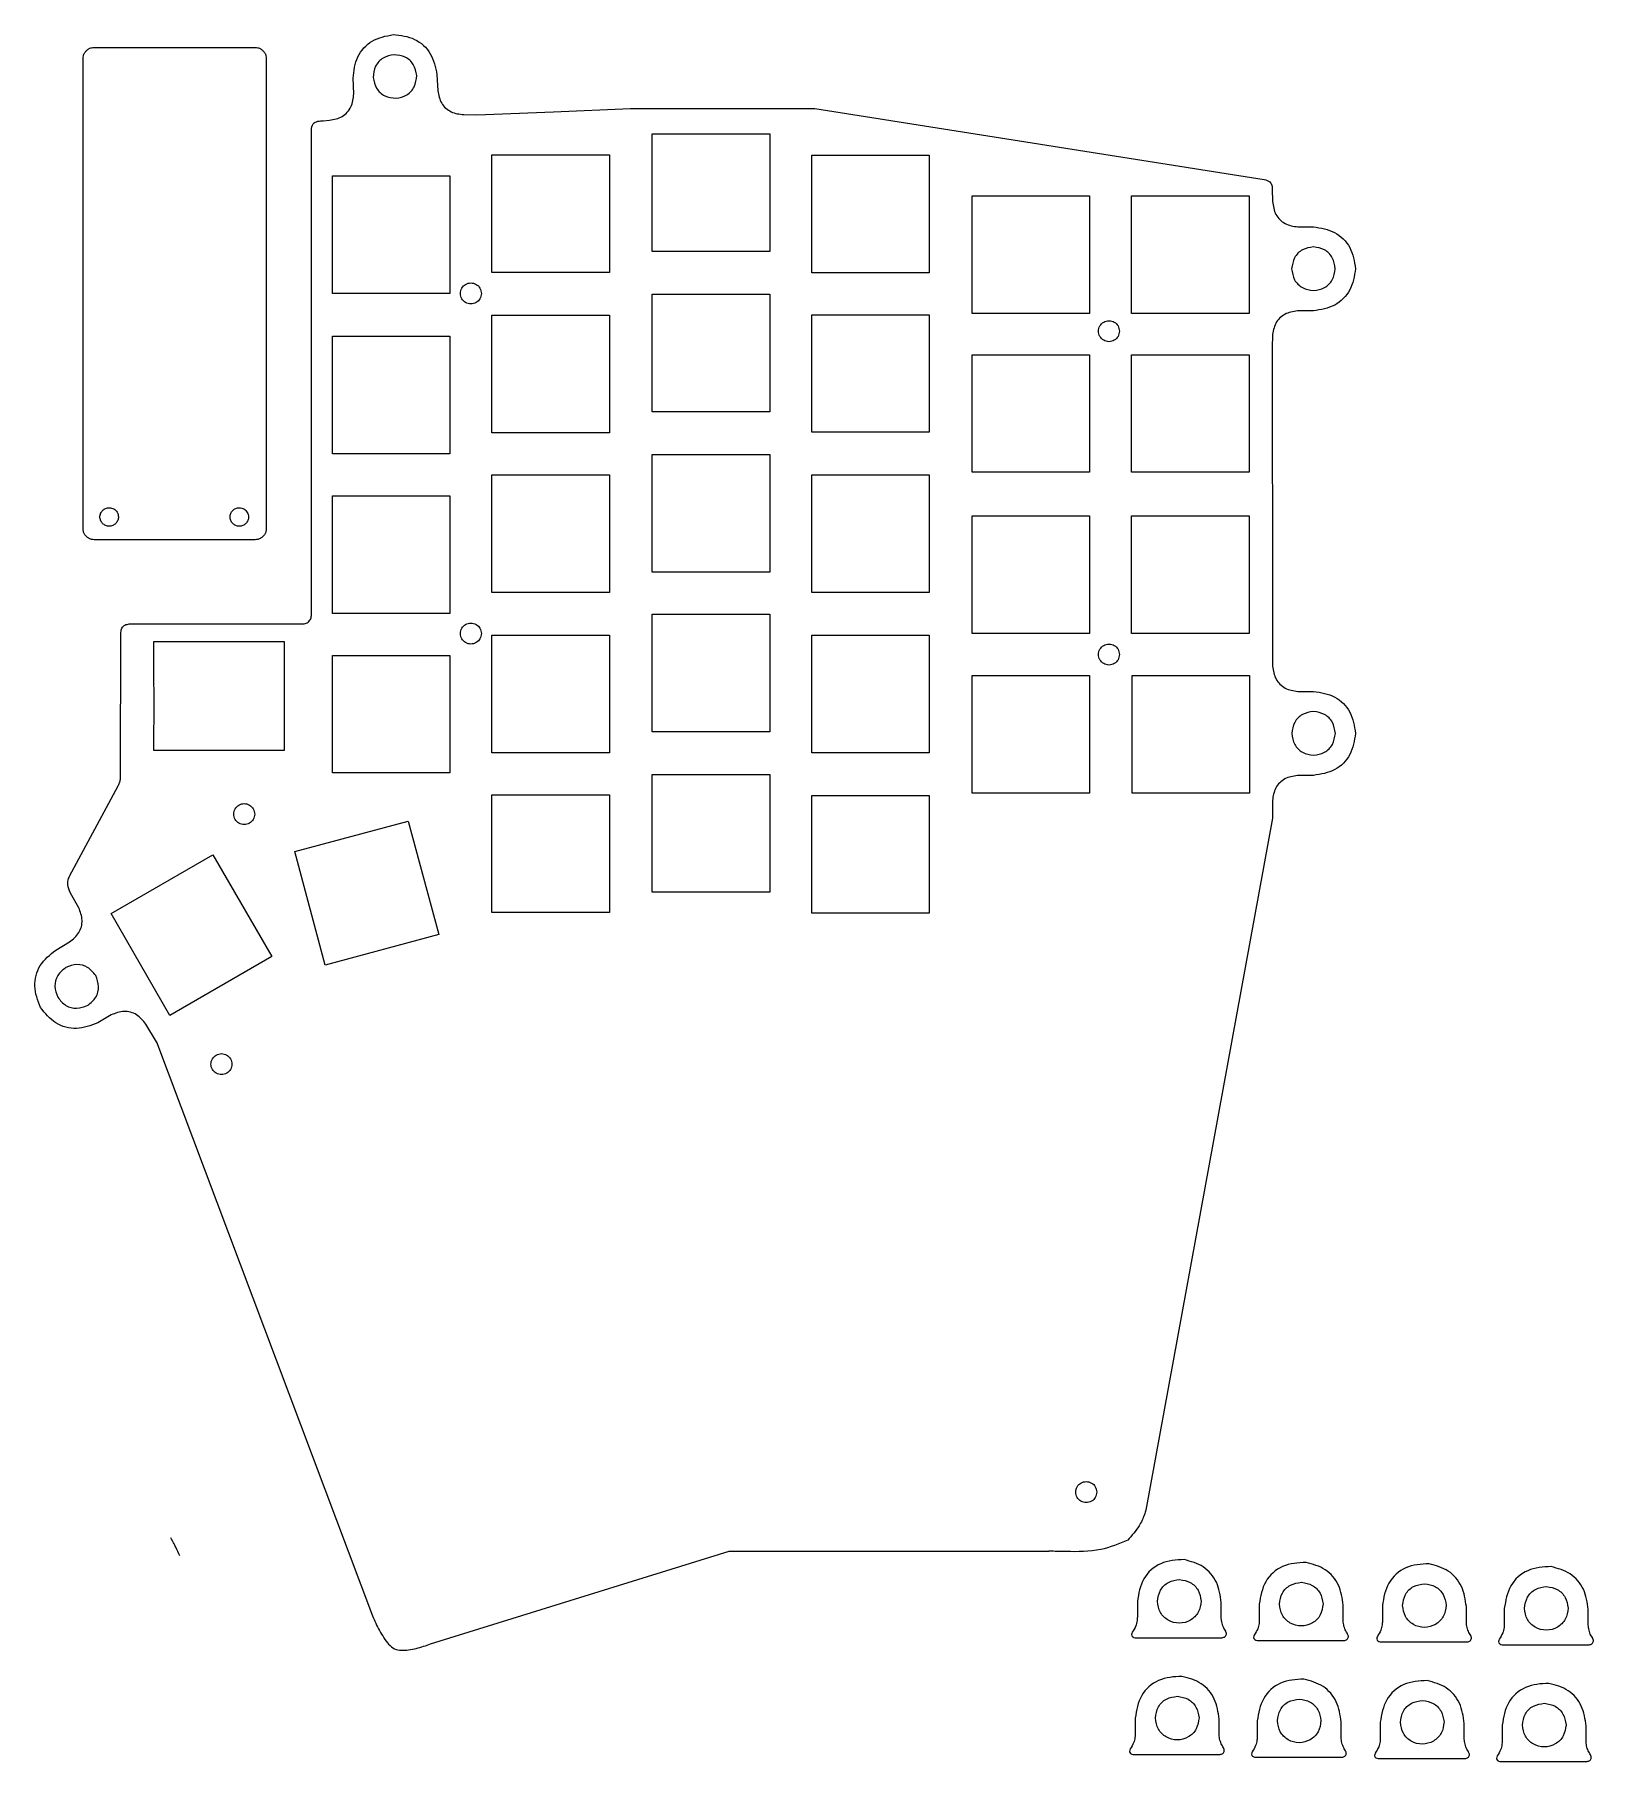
# Model space of a CAD drawing. Extents: x 87 to 1532, y -840 to -63.
# Drawn here: x 830 to 1532, y -840 to -63 of the extents above; entities that cross this region are included whole.
import ezdxf

# ---------------------------------------------------------------- set-up
doc = ezdxf.new("R2010")
doc.units = 0
doc.layers.get('0').update_dxf_attribs({"linetype": 'CONTINUOUS'})

msp = doc.modelspace()

# ---------------------------------------------------------------- linework, layer by layer
at = {"color": 7}
for points in [[(856.735878, -68.507717), (929.110623, -68.507717)], [(851.68511, -285.019989), (851.68511, -73.558485)], [(934.161392, -73.558485), (934.161392, -285.019989)], [(973.554855, -89.450112), (973.215332, -82.420926)], [(1010.974018, -80.768217), (1011.335852, -88.002661)], [(1023.110928, -98.759338), (1028.912455, -98.813713), (1063.496494, -97.438511), (1098.080534, -96.06331), (1181.043829, -96.06331), (1383.34486, -127.983346)], [(954.457649, -324.181171), (954.454769, -105.893721)], [(959.744375, -101.564116), (962.694142, -101.323626)], [(1387.002465, -132.284151), (1387.144458, -137.903921)], [(1398.532942, -149.272216), (1405.570249, -149.239633)], [(1405.574367, -187.034483), (1398.331034, -187.0804)], [(1387.07097, -198.375062), (1387.026465, -203.072232), (1387.032465, -220.769248), (1387.038465, -238.466273), (1387.044465, -256.163288), (1387.050465, -273.860313), (1387.056465, -291.557329), (1387.062465, -309.254354), (1387.068465, -326.951369), (1387.074465, -344.648394), (1387.163284, -346.978279)], [(929.110623, -290.070757), (856.735878, -290.070757)], [(868.563471, -396.159653), (868.684431, -331.74262)], [(872.462516, -327.962135), (950.676685, -327.962135)], [(942.359015, -358.737764), (942.359015, -336.062538), (883.405352, -336.062538)], [(883.379688, -384.780367), (942.333354, -384.780367), (942.359015, -358.737764)], [(1398.551767, -358.346573), (1405.589075, -358.313991)], [(1405.593193, -396.10884), (1398.34986, -396.154757)], [(845.609845, -441.510105), (867.52667, -400.882859)], [(1387.089796, -407.44942), (1387.098465, -415.436475)], [(1387.098484, -415.435717), (1330.046483, -726.716304)], [(849.760544, -455.652419), (845.984245, -449.074876)], [(839.406375, -474.725337), (845.656386, -471.063893)], [(864.385556, -503.907642), (858.307434, -507.454558)], [(884.955154, -516.687561), (884.684885, -515.956789), (879.932457, -508.058687)], [(884.684923, -515.95603), (981.994436, -774.331206)], [(1008.133634, -786.944757), (1142.542812, -745.240965), (1142.542812, -745.240965), (1286.419137, -745.249413)], [(1326.279822, -767.822802), (1326.279822, -774.932186)], [(1364.071514, -774.94265), (1364.071514, -768.317587)], [(1381.170477, -769.083283), (1381.170477, -776.197852)], [(1418.967448, -776.203036), (1418.967448, -769.578068)], [(1436.587213, -769.713428), (1436.587213, -776.828092)], [(1474.384184, -776.83846), (1474.384184, -770.208213)], [(1491.483147, -770.97391), (1491.483147, -778.088478)], [(1529.274839, -778.098846), (1529.274839, -771.468694)], [(1325.259053, -784.182181), (1364.48297, -784.192645)], [(1380.149708, -785.442662), (1419.373721, -785.458214)], [(1435.566443, -786.072807), (1474.790456, -786.088455)], [(1490.462282, -787.338472), (1529.686295, -787.348936)], [(1325.337101, -820.348974), (1325.337101, -827.463542)], [(1363.134072, -827.47391), (1363.134072, -820.848943)], [(1380.233036, -821.60936), (1380.233036, -828.723928)], [(1418.024727, -828.734392), (1418.024727, -822.109328)], [(1435.649772, -822.244784), (1435.649772, -829.359352)], [(1473.446647, -829.364536), (1473.446647, -822.739569)], [(1490.540426, -823.50517), (1490.540426, -830.619738)], [(1528.337398, -830.630202), (1528.337398, -823.999954)], [(1324.316332, -836.713537), (1363.540249, -836.723905)], [(1379.212171, -837.973922), (1418.436184, -837.984386)], [(1434.628906, -838.604163), (1473.852919, -838.614531)], [(1489.519561, -839.864548), (1528.743574, -839.880197)]]:
    msp.add_lwpolyline(points, dxfattribs=at)
for points in [[(856.735878, -68.507717)], [(1001.912789, -81.164525)], [(1160.816865, -160.315137), (1107.901604, -160.315137), (1107.901604, -107.399876), (1160.816865, -107.399876)], [(1088.634382, -169.761548), (1035.719122, -169.761548), (1035.719122, -116.855887), (1088.634382, -116.855887)], [(1179.719287, -169.915148), (1179.719287, -116.999887), (1232.634547, -116.999887), (1232.634547, -169.915148)], [(1016.8167, -179.217559), (963.901439, -179.217559), (963.901439, -126.302298), (1016.8167, -126.302298)], [(1251.901769, -188.279969), (1251.901769, -135.374308), (1304.81703, -135.374308), (1304.81703, -188.279969)], [(1323.719451, -135.374308), (1376.634712, -135.374308), (1376.634712, -188.279969), (1323.719451, -188.279969)], [(1405.573081, -177.963442)], [(1030.990857, -179.218577)], [(1107.901604, -232.46882), (1107.901604, -179.553559), (1160.816865, -179.553559), (1160.816865, -232.46882)], [(1088.634382, -189.03837), (1088.634382, -241.95363), (1035.719122, -241.95363), (1035.719122, -189.03837)], [(1232.634547, -188.81757), (1232.634547, -241.72323), (1179.719287, -241.72323), (1179.719287, -188.81757)], [(1016.8167, -251.400041), (963.901439, -251.400041), (963.901439, -198.484781), (1016.8167, -198.484781)], [(1318.234706, -196.226916)], [(1304.81703, -206.80799), (1304.81703, -259.713651), (1251.901769, -259.713651), (1251.901769, -206.80799)], [(1376.634712, -206.80799), (1376.634712, -259.713651), (1323.719451, -259.713651), (1323.719451, -206.80799)], [(1107.901604, -251.745642), (1160.816865, -251.745642), (1160.816865, -304.660902), (1107.901604, -304.660902)], [(1088.634382, -313.761713), (1035.719122, -313.761713), (1035.719122, -260.856052), (1088.634382, -260.856052)], [(1232.634547, -313.761713), (1179.719287, -313.761713), (1179.719287, -260.856052), (1232.634547, -260.856052)], [(1016.8167, -323.217723), (963.901439, -323.217723), (963.901439, -270.302463), (1016.8167, -270.302463)], [(863.442873, -275.667286)], [(922.025623, -275.667286)], [(1251.901769, -332.280134), (1251.901769, -279.374473), (1304.81703, -279.374473), (1304.81703, -332.280134)], [(1323.719451, -332.280134), (1323.719451, -279.374473), (1376.634712, -279.374473), (1376.634712, -332.280134)], [(1107.901604, -376.468984), (1107.901604, -323.553724), (1160.816865, -323.553724), (1160.816865, -376.468984)], [(1030.990857, -332.289791)], [(1035.719122, -385.953795), (1035.719122, -333.038535), (1088.634382, -333.038535), (1088.634382, -385.953795)], [(1179.719287, -385.953795), (1179.719287, -333.038535), (1232.634547, -333.038535), (1232.634547, -385.953795)], [(1318.234706, -341.738122)], [(1016.8167, -395.025806), (963.901439, -395.025806), (963.901439, -342.110545), (1016.8167, -342.110545)], [(1251.901769, -351.182555), (1304.81703, -351.182555), (1304.81703, -404.097816), (1251.901769, -404.097816)], [(1376.817112, -404.097816), (1323.901852, -404.097816), (1323.901852, -351.182555), (1376.817112, -351.182555)], [(1405.591907, -387.0378)], [(1160.816865, -448.661067), (1107.901604, -448.661067), (1107.901604, -395.745806), (1160.816865, -395.745806)], [(1035.719122, -404.856217), (1088.634382, -404.856217), (1088.634382, -457.761877), (1035.719122, -457.761877)], [(1179.719287, -458.145878), (1179.719287, -405.230617), (1232.634547, -405.230617), (1232.634547, -458.145878)], [(928.943036, -413.550064)], [(1011.805494, -467.784289), (960.695036, -481.473905), (946.99582, -430.363446), (998.106279, -416.67383)], [(890.758961, -504.110731), (864.31093, -458.289878), (910.131783, -431.832248), (936.589408, -477.6531)], [(843.943072, -482.578635)], [(918.689948, -526.06224)], [(1308.008755, -718.642429)], [(1335.347513, -767.822802)], [(1390.243448, -769.083283)], [(1445.660183, -769.713428)], [(1500.550838, -770.97391)], [(1334.410072, -820.348974)], [(1389.300726, -821.60936)], [(1444.717462, -822.244784)], [(1499.613397, -823.50517)]]:
    msp.add_lwpolyline(points, close=True, dxfattribs=at)
for points, knots in [([(851.68511, -73.558485), (851.71878, -73.116476), (851.78584, -72.236115), (852.315793, -71.00453), (853.122064, -69.944671), (854.181924, -69.1384), (855.413509, -68.608447), (856.293869, -68.541386), (856.735878, -68.507717)], [0, 0, 0, 0, 1.322164, 2.633387, 3.955551, 5.277716, 6.588939, 7.911103, 7.911103, 7.911103, 7.911103]), ([(929.110623, -68.507717), (929.552632, -68.541386), (930.432993, -68.608447), (931.664578, -69.1384), (932.724438, -69.944671), (933.530708, -71.00453), (934.060661, -72.236115), (934.127722, -73.116476), (934.161392, -73.558485)], [0, 0, 0, 0, 1.322164, 2.633387, 3.955551, 5.277716, 6.588939, 7.911103, 7.911103, 7.911103, 7.911103]), ([(973.215332, -82.420926), (973.590214, -79.090243), (974.3289, -72.527299), (981.511325, -64.689039), (987.984555, -63.382018), (991.26942, -62.718766)], [0, 0, 0, 0, 9.880323, 19.46868, 29.347239, 29.347239, 29.347239, 29.347239]), ([(991.26942, -62.718766), (994.599879, -63.093101), (1001.162062, -63.830672), (1009.001167, -71.010761), (1010.309843, -77.483297), (1010.974018, -80.768217)], [0, 0, 0, 0, 9.879496, 19.466105, 29.345354, 29.345354, 29.345354, 29.345354]), ([(991.666783, -71.779276), (989.957736, -72.123983), (986.590843, -72.80307), (982.855216, -76.87888), (982.471639, -80.29119), (982.276984, -82.022852)], [0, 0, 0, 0, 5.139346, 10.124722, 15.261423, 15.261423, 15.261423, 15.261423]), ([(1001.912789, -81.164525), (1001.567294, -79.456564), (1000.886511, -76.091097), (996.810597, -72.357578), (993.398445, -71.973961), (991.666783, -71.779276)], [0, 0, 0, 0, 5.136776, 10.121804, 15.258625, 15.258625, 15.258625, 15.258625]), ([(982.276984, -82.022852), (982.621675, -83.731898), (983.30073, -87.09879), (987.37657, -90.834399), (990.78889, -91.217995), (992.52057, -91.412661)], [0, 0, 0, 0, 5.139324, 10.124685, 15.261449, 15.261449, 15.261449, 15.261449]), ([(992.52057, -91.412661), (994.229703, -91.067921), (997.597152, -90.388692), (1001.33311, -86.311005), (1001.717619, -82.897272), (1001.912789, -81.164525)], [0, 0, 0, 0, 5.139488, 10.126166, 15.266395, 15.266395, 15.266395, 15.266395]), ([(962.694142, -101.323626), (964.676076, -100.928468), (968.580398, -100.150023), (972.907299, -95.416916), (973.336814, -91.45922), (973.554855, -89.450112)], [0, 0, 0, 0, 5.955825, 11.732707, 17.68901, 17.68901, 17.68901, 17.68901]), ([(1011.335852, -88.002661), (1011.743416, -89.957555), (1012.546597, -93.810044), (1017.219642, -98.078061), (1021.128051, -98.530035), (1023.110928, -98.759338)], [0, 0, 0, 0, 5.888287, 11.603982, 17.489902, 17.489902, 17.489902, 17.489902]), ([(954.454769, -105.893721), (954.547203, -104.746352), (954.708216, -102.7477), (957.407686, -101.600245), (958.963258, -101.576193), (959.744375, -101.564116)], [0, 0, 0, 0, 3.163328, 5.510338, 7.877537, 7.877537, 7.877537, 7.877537]), ([(1383.34486, -127.983346), (1384.307428, -128.205685), (1385.883636, -128.569767), (1387.031853, -130.545233), (1387.012044, -131.717362), (1387.002465, -132.284151)], [0, 0, 0, 0, 2.824671, 4.625411, 6.311475, 6.311475, 6.311475, 6.311475]), ([(1387.144458, -137.903921), (1387.452791, -139.901208), (1388.060191, -143.835773), (1392.600058, -148.365021), (1396.535256, -148.96675), (1398.532942, -149.272216)], [0, 0, 0, 0, 5.955833, 11.732723, 17.689024, 17.689024, 17.689024, 17.689024]), ([(1405.570249, -149.239633), (1408.881408, -149.759441), (1415.405883, -150.783698), (1422.923386, -158.301184), (1423.946805, -164.825262), (1424.466143, -168.13593)], [0, 0, 0, 0, 9.880318, 19.468674, 29.347229, 29.347229, 29.347229, 29.347229]), ([(1405.572063, -158.308898), (1403.849611, -158.57871), (1400.456305, -159.110251), (1396.54647, -163.019267), (1396.014402, -166.411606), (1395.744388, -168.133146)], [0, 0, 0, 0, 5.139315, 10.124675, 15.261435, 15.261435, 15.261435, 15.261435]), ([(1415.396321, -168.136573), (1415.12649, -166.414117), (1414.594912, -163.020808), (1410.685925, -159.110949), (1407.29359, -158.5789), (1405.572063, -158.308898)], [0, 0, 0, 0, 5.139344, 10.124719, 15.261429, 15.261429, 15.261429, 15.261429]), ([(1395.744388, -168.133146), (1396.014244, -169.855692), (1396.545933, -173.249567), (1400.456781, -177.159839), (1403.850495, -177.69288), (1405.573081, -177.963442)], [0, 0, 0, 0, 5.139492, 10.12617, 15.2664, 15.2664, 15.2664, 15.2664]), ([(1405.573081, -177.963442), (1407.294485, -177.69278), (1410.686444, -177.15945), (1414.594196, -173.250268), (1415.126286, -169.858095), (1415.396321, -168.136573)], [0, 0, 0, 0, 5.136767, 10.1218, 15.258623, 15.258623, 15.258623, 15.258623]), ([(1424.466143, -168.13593), (1423.946891, -171.446893), (1422.923782, -177.97066), (1415.408592, -185.489116), (1408.885132, -186.514223), (1405.574367, -187.034483)], [0, 0, 0, 0, 9.879502, 19.466112, 29.345363, 29.345363, 29.345363, 29.345363]), ([(1030.990857, -179.218577), (1030.860908, -178.387076), (1030.60479, -176.748268), (1028.726527, -174.944395), (1026.276659, -174.274393), (1023.801067, -174.944314), (1021.999262, -176.748468), (1021.329352, -179.218581), (1021.999255, -181.688696), (1023.80107, -183.492845), (1026.276659, -184.162745), (1028.726524, -183.492764), (1030.604797, -181.688896), (1030.86091, -180.050084), (1030.990857, -179.218577)], [0, 0, 0, 0, 2.466433, 4.861102, 7.327543, 9.793652, 12.18787, 14.654213, 17.12057, 19.514779, 21.980885, 24.447323, 26.841983, 29.30843, 29.30843, 29.30843, 29.30843]), ([(1318.234706, -196.226916), (1318.104756, -195.395415), (1317.848637, -193.756606), (1315.970368, -191.952736), (1313.520499, -191.282735), (1311.044906, -191.952654), (1309.243101, -193.756808), (1308.573191, -196.22692), (1309.243094, -198.697034), (1311.04491, -200.501183), (1313.520499, -201.171083), (1315.970365, -200.501102), (1317.848643, -198.697236), (1318.104758, -197.058423), (1318.234706, -196.226916)], [0, 0, 0, 0, 2.466433, 4.861104, 7.327547, 9.793656, 12.187873, 14.654216, 17.120573, 19.514782, 21.980888, 24.447328, 26.841991, 29.308439, 29.308439, 29.308439, 29.308439]), ([(1398.331034, -187.0804), (1396.360221, -187.402304), (1392.476362, -188.036678), (1388.008571, -192.519105), (1387.386546, -196.404077), (1387.07097, -198.375062)], [0, 0, 0, 0, 5.888292, 11.60399, 17.4899, 17.4899, 17.4899, 17.4899]), ([(863.442873, -275.667286), (862.895399, -275.73046), (861.8102, -275.855682), (860.427276, -276.816279), (859.500646, -278.18974), (859.177683, -279.825817), (859.502162, -281.456384), (860.425624, -282.842062), (861.811109, -283.765472), (863.442387, -284.089963), (865.075773, -283.767006), (866.459257, -282.840338), (867.382875, -281.457558), (867.74773, -279.642482), (867.210044, -277.661079), (865.619713, -276.006901), (864.175732, -275.781622), (863.442873, -275.667286)], [0, 0, 0, 0, 1.631885, 3.234711, 4.866596, 6.498482, 8.101308, 9.733193, 11.365078, 12.967904, 14.599789, 16.231675, 17.834501, 19.466386, 21.640165, 23.74947, 25.923249, 25.923249, 25.923249, 25.923249]), ([(922.025623, -275.667286), (921.478149, -275.73046), (920.39295, -275.855682), (919.010026, -276.816279), (918.083396, -278.18974), (917.760432, -279.825817), (918.084912, -281.456384), (919.008373, -282.842061), (920.393861, -283.765474), (922.025127, -284.089955), (923.658559, -283.767036), (925.041872, -282.840226), (925.966121, -281.457969), (926.255632, -280.00541), (926.087335, -278.736513), (925.667433, -277.722448), (924.999363, -276.850117), (924.128129, -276.186422), (923.114055, -275.750203), (922.389437, -275.695002), (922.025623, -275.667286)], [0, 0, 0, 0, 1.631885, 3.234711, 4.866596, 6.498482, 8.101308, 9.733193, 11.365078, 12.967904, 14.599789, 16.231675, 17.834501, 19.466386, 20.554711, 21.63403, 22.722355, 23.81068, 24.889999, 25.978324, 25.978324, 25.978324, 25.978324]), ([(856.735878, -290.070757), (856.293869, -290.037088), (855.413509, -289.970027), (854.181924, -289.440074), (853.122064, -288.633803), (852.315793, -287.573944), (851.78584, -286.342359), (851.71878, -285.461998), (851.68511, -285.019989)], [0, 0, 0, 0, 1.322164, 2.633387, 3.955551, 5.277716, 6.588939, 7.911103, 7.911103, 7.911103, 7.911103]), ([(934.161392, -285.019989), (934.127722, -285.461998), (934.060661, -286.342359), (933.530708, -287.573944), (932.724438, -288.633803), (931.664578, -289.440074), (930.432993, -289.970027), (929.552632, -290.037088), (929.110623, -290.070757)], [0, 0, 0, 0, 1.322164, 2.633387, 3.955551, 5.277716, 6.588939, 7.911103, 7.911103, 7.911103, 7.911103]), ([(950.676685, -327.962135), (951.008455, -327.937262), (951.668594, -327.88777), (952.591806, -327.491397), (953.385222, -326.887838), (953.988642, -326.094626), (954.384726, -325.172008), (954.433265, -324.512488), (954.457649, -324.181171)], [0, 0, 0, 0, 0.992305, 1.97444, 2.963928, 3.953318, 4.934805, 5.925604, 5.925604, 5.925604, 5.925604]), ([(868.684431, -331.74262), (868.788394, -331.080356), (868.99323, -329.775507), (870.496124, -328.271878), (871.800584, -328.066402), (872.462516, -327.962135)], [0, 0, 0, 0, 1.976175, 3.893632, 5.868993, 5.868993, 5.868993, 5.868993]), ([(1030.990857, -332.289791), (1030.860907, -331.45829), (1030.604788, -329.819481), (1028.72652, -328.01561), (1026.27665, -327.345607), (1023.801057, -328.015528), (1021.999252, -329.819683), (1021.329343, -332.289795), (1021.999245, -334.75991), (1023.801061, -336.564059), (1026.27665, -337.233959), (1028.726516, -336.563977), (1030.604794, -334.760111), (1030.860909, -333.121298), (1030.990857, -332.289791)], [0, 0, 0, 0, 2.466434, 4.861106, 7.327549, 9.793658, 12.187876, 14.654219, 17.120577, 19.514785, 21.980892, 24.447332, 26.841995, 29.308443, 29.308443, 29.308443, 29.308443]), ([(883.405352, -336.062538), (883.416709, -340.341139), (883.449001, -352.507032), (883.531209, -368.746704), (883.418182, -380.707066), (883.379688, -384.780367)], [0, 0, 0, 0, 12.83589, 36.497931, 48.718278, 48.718278, 48.718278, 48.718278]), ([(1318.234706, -341.738122), (1318.104756, -340.906621), (1317.848636, -339.267812), (1315.970369, -337.46394), (1313.520499, -336.793938), (1311.044906, -337.463859), (1309.243101, -339.268013), (1308.573191, -341.738126), (1309.243094, -344.208241), (1311.04491, -346.01239), (1313.520499, -346.68229), (1315.970365, -346.012308), (1317.848643, -344.208442), (1318.104758, -342.569629), (1318.234706, -341.738122)], [0, 0, 0, 0, 2.466434, 4.861106, 7.327549, 9.793658, 12.187876, 14.654219, 17.120577, 19.514785, 21.980892, 24.447332, 26.841995, 29.308443, 29.308443, 29.308443, 29.308443]), ([(1387.163284, -346.978279), (1387.471616, -348.975566), (1388.079017, -352.910131), (1392.618884, -357.439378), (1396.554082, -358.041108), (1398.551767, -358.346573)], [0, 0, 0, 0, 5.955833, 11.732723, 17.689024, 17.689024, 17.689024, 17.689024]), ([(1405.589075, -358.313991), (1408.900234, -358.833799), (1415.424708, -359.858056), (1422.942212, -367.375542), (1423.965631, -373.89962), (1424.484968, -377.210288)], [0, 0, 0, 0, 9.880318, 19.468674, 29.347229, 29.347229, 29.347229, 29.347229]), ([(1405.590889, -367.383256), (1403.868437, -367.653067), (1400.475131, -368.184609), (1396.565296, -372.093624), (1396.033227, -375.485964), (1395.763214, -377.207504)], [0, 0, 0, 0, 5.139315, 10.124675, 15.261435, 15.261435, 15.261435, 15.261435]), ([(1415.415147, -377.210931), (1415.145316, -375.488475), (1414.613738, -372.095166), (1410.704751, -368.185307), (1407.312416, -367.653258), (1405.590889, -367.383256)], [0, 0, 0, 0, 5.139344, 10.124719, 15.261429, 15.261429, 15.261429, 15.261429]), ([(1395.763214, -377.207504), (1396.03307, -378.93005), (1396.564758, -382.323925), (1400.475607, -386.234197), (1403.869321, -386.767238), (1405.591907, -387.0378)], [0, 0, 0, 0, 5.139492, 10.12617, 15.2664, 15.2664, 15.2664, 15.2664]), ([(1405.591907, -387.0378), (1407.31331, -386.767137), (1410.705269, -386.233808), (1414.613022, -382.324625), (1415.145112, -378.932452), (1415.415147, -377.210931)], [0, 0, 0, 0, 5.136767, 10.1218, 15.258623, 15.258623, 15.258623, 15.258623]), ([(1424.484968, -377.210288), (1423.965717, -380.52125), (1422.942608, -387.045018), (1415.427417, -394.563474), (1408.903958, -395.588581), (1405.593193, -396.10884)], [0, 0, 0, 0, 9.879502, 19.466112, 29.345363, 29.345363, 29.345363, 29.345363]), ([(867.52667, -400.882859), (867.738713, -400.412225), (868.177081, -399.439254), (868.528193, -397.834711), (868.55163, -396.72187), (868.563471, -396.159653)], [0, 0, 0, 0, 1.546001, 3.196143, 4.881024, 4.881024, 4.881024, 4.881024]), ([(1398.34986, -396.154757), (1396.379047, -396.476662), (1392.495188, -397.111035), (1388.027397, -401.593463), (1387.405372, -405.478435), (1387.089796, -407.44942)], [0, 0, 0, 0, 5.888292, 11.60399, 17.4899, 17.4899, 17.4899, 17.4899]), ([(928.943036, -413.550064), (928.813086, -412.718563), (928.556966, -411.079753), (926.678699, -409.275882), (924.228829, -408.60588), (921.753236, -409.2758), (919.951431, -411.079955), (919.281521, -413.550068), (919.951424, -416.020182), (921.75324, -417.824331), (924.228829, -418.494231), (926.678695, -417.82425), (928.556973, -416.020384), (928.813088, -414.38157), (928.943036, -413.550064)], [0, 0, 0, 0, 2.466434, 4.861106, 7.327549, 9.793658, 12.187876, 14.654219, 17.120577, 19.514785, 21.980892, 24.447332, 26.841995, 29.308443, 29.308443, 29.308443, 29.308443]), ([(845.984245, -449.074876), (845.441276, -447.839673), (844.521483, -445.747231), (844.898738, -443.031515), (845.448645, -441.854992), (845.609845, -441.510105)], [0, 0, 0, 0, 3.969817, 6.724899, 7.867454, 7.867454, 7.867454, 7.867454]), ([(845.656386, -471.063893), (847.202202, -469.799716), (850.248526, -467.308415), (851.876523, -461.192634), (850.472737, -457.517136), (849.760544, -455.652419)], [0, 0, 0, 0, 5.888265, 11.603943, 17.489868, 17.489868, 17.489868, 17.489868]), ([(832.494914, -500.537846), (831.289117, -497.410832), (828.913275, -491.249522), (831.662376, -480.980752), (836.799302, -476.831268), (839.406375, -474.725337)], [0, 0, 0, 0, 9.879534, 19.466133, 29.345355, 29.345355, 29.345355, 29.345355]), ([(857.370175, -486.177584), (856.27519, -484.820747), (854.117778, -482.147419), (848.775743, -480.716478), (845.570166, -481.951673), (843.943072, -482.578635)], [0, 0, 0, 0, 5.1395, 10.126178, 15.266425, 15.266425, 15.266425, 15.266425]), ([(843.943072, -482.578635), (842.587631, -483.673747), (839.916788, -485.83162), (838.487154, -491.170941), (839.722428, -494.374701), (840.349328, -496.000603)], [0, 0, 0, 0, 5.13677, 10.121805, 15.258632, 15.258632, 15.258632, 15.258632]), ([(853.771217, -499.599455), (855.128003, -498.504569), (857.800935, -496.34759), (859.232457, -491.007371), (857.997093, -487.803481), (857.370175, -486.177584)], [0, 0, 0, 0, 5.139318, 10.1247, 15.26143, 15.26143, 15.26143, 15.26143]), ([(840.349328, -496.000603), (841.444235, -497.357371), (843.601251, -500.030264), (848.941459, -501.461803), (852.14533, -500.226395), (853.771217, -499.599455)], [0, 0, 0, 0, 5.139327, 10.1247, 15.261416, 15.261416, 15.261416, 15.261416]), ([(858.307434, -507.454558), (855.179971, -508.659942), (849.017463, -511.035088), (838.74839, -508.283549), (834.600017, -503.145277), (832.494914, -500.537846)], [0, 0, 0, 0, 9.880327, 19.468683, 29.347205, 29.347205, 29.347205, 29.347205]), ([(879.932457, -508.058687), (878.666798, -506.483129), (876.17351, -503.379355), (869.977208, -501.726842), (866.268346, -503.173335), (864.385556, -503.907642)], [0, 0, 0, 0, 5.955865, 11.73277, 17.689108, 17.689108, 17.689108, 17.689108]), ([(918.689948, -526.06224), (918.559998, -525.23074), (918.303881, -523.591931), (916.425618, -521.788058), (913.975748, -521.118056), (911.500155, -521.787977), (909.698346, -523.59213), (909.028432, -526.062244), (909.698339, -528.53236), (911.500159, -530.336507), (913.975748, -531.006408), (916.425615, -530.336427), (918.303888, -528.532559), (918.56, -526.893747), (918.689948, -526.06224)], [0, 0, 0, 0, 2.466433, 4.861102, 7.327543, 9.793654, 12.187875, 14.654219, 17.120577, 19.514789, 21.980898, 24.447336, 26.841995, 29.308443, 29.308443, 29.308443, 29.308443]), ([(1308.008755, -718.642429), (1307.878805, -717.810927), (1307.622685, -716.172118), (1305.744418, -714.368247), (1303.294548, -713.698245), (1300.818955, -714.368165), (1299.01715, -716.17232), (1298.34724, -718.642432), (1299.017143, -721.112547), (1300.818959, -722.916696), (1303.294548, -723.586596), (1305.744414, -722.916614), (1307.622692, -721.112749), (1307.878807, -719.473935), (1308.008755, -718.642429)], [0, 0, 0, 0, 2.466434, 4.861106, 7.327549, 9.793658, 12.187876, 14.654219, 17.120577, 19.514785, 21.980892, 24.447332, 26.841995, 29.308443, 29.308443, 29.308443, 29.308443]), ([(1330.046483, -726.716304), (1329.856588, -727.401762), (1329.168556, -729.885338), (1326.836314, -734.732074), (1323.797335, -738.207715), (1321.991305, -740.273247)], [0, 0, 0, 0, 2.133499, 7.730167, 15.928184, 15.928184, 15.928184, 15.928184]), ([(895.222625, -747.344059), (894.644229, -746.05734), (893.758426, -744.086751), (892.403461, -741.373363), (891.573963, -739.980763), (891.128297, -739.232558)], [0, 0, 0, 0, 4.232163, 6.481494, 9.093189, 9.093189, 9.093189, 9.093189]), ([(1321.991305, -740.273247), (1317.983841, -741.939793), (1309.109946, -745.630094), (1296.774497, -745.504876), (1288.992052, -745.312816), (1286.419041, -745.249317)], [0, 0, 0, 0, 12.904105, 28.574098, 36.313726, 36.313726, 36.313726, 36.313726]), ([(1347.326694, -749.041533), (1343.695465, -749.241038), (1336.587418, -749.631566), (1328.035316, -757.336238), (1326.87038, -764.295065), (1326.279822, -767.822802)], [0, 0, 0, 0, 10.682396, 20.910539, 31.426785, 31.426785, 31.426785, 31.426785]), ([(1364.071514, -768.317587), (1363.629584, -765.196898), (1362.757727, -759.040272), (1356.345618, -751.47942), (1350.350189, -749.858807), (1347.326694, -749.041533)], [0, 0, 0, 0, 9.336498, 18.41944, 27.659962, 27.659962, 27.659962, 27.659962]), ([(1402.217445, -750.301918), (1398.587049, -750.501661), (1391.479613, -750.89271), (1382.927243, -758.596381), (1381.761453, -765.555491), (1381.170477, -769.083283)], [0, 0, 0, 0, 10.680193, 20.909228, 31.42586, 31.42586, 31.42586, 31.42586]), ([(1418.967448, -769.578068), (1418.524879, -766.458126), (1417.651551, -760.301503), (1411.237741, -752.741345), (1405.241296, -751.119681), (1402.217445, -750.301918)], [0, 0, 0, 0, 9.334605, 18.420097, 27.662255, 27.662255, 27.662255, 27.662255]), ([(1457.634181, -750.932159), (1454.003785, -751.131902), (1446.896357, -751.522949), (1438.343991, -759.226578), (1437.178192, -766.185659), (1436.587213, -769.713428)], [0, 0, 0, 0, 10.680193, 20.909211, 31.425778, 31.425778, 31.425778, 31.425778]), ([(1474.384184, -770.208213), (1473.941641, -767.088571), (1473.068355, -760.932472), (1466.653604, -753.374249), (1460.657927, -751.750865), (1457.634181, -750.932159)], [0, 0, 0, 0, 9.333461, 18.418044, 27.661021, 27.661021, 27.661021, 27.661021]), ([(1512.53002, -752.197824), (1508.898799, -752.395885), (1501.790894, -752.783578), (1493.238367, -760.487718), (1492.073627, -767.44621), (1491.483147, -770.97391)], [0, 0, 0, 0, 10.681808, 20.909022, 31.425119, 31.425119, 31.425119, 31.425119]), ([(1529.274839, -771.468694), (1528.832765, -768.349217), (1527.960508, -762.194169), (1521.548482, -754.635497), (1515.55346, -753.015054), (1512.53002, -752.197824)], [0, 0, 0, 0, 9.332974, 18.414913, 27.655351, 27.655351, 27.655351, 27.655351]), ([(1335.347513, -767.822802), (1335.622262, -766.08637), (1336.163699, -762.664459), (1340.139053, -758.738957), (1343.572401, -758.245397), (1345.316356, -757.994695)], [0, 0, 0, 0, 5.180874, 10.209726, 15.400998, 15.400998, 15.400998, 15.400998]), ([(1345.316356, -757.994695), (1346.987167, -758.291184), (1350.303019, -758.879589), (1354.117736, -762.69504), (1354.703503, -766.011288), (1354.998639, -767.682162)], [0, 0, 0, 0, 5.009656, 9.942046, 14.95088, 14.95088, 14.95088, 14.95088]), ([(1390.243448, -769.083283), (1390.518164, -767.347182), (1391.0595, -763.926155), (1395.033305, -760.002881), (1398.464396, -759.506956), (1400.207011, -759.25508)], [0, 0, 0, 0, 5.179756, 10.206827, 15.395089, 15.395089, 15.395089, 15.395089]), ([(1400.207011, -759.25508), (1401.877891, -759.551633), (1405.194143, -760.140213), (1409.009419, -763.955503), (1409.59795, -767.271763), (1409.894478, -768.942643)], [0, 0, 0, 0, 5.009868, 9.943256, 14.953108, 14.953108, 14.953108, 14.953108]), ([(1445.660183, -769.713428), (1445.934903, -767.977344), (1446.476247, -764.556338), (1450.450036, -760.633067), (1453.88113, -760.137178), (1455.623746, -759.885321)], [0, 0, 0, 0, 5.179711, 10.20678, 15.39503, 15.39503, 15.39503, 15.39503]), ([(1455.623746, -759.885321), (1457.294624, -760.181866), (1460.610864, -760.770428), (1464.426159, -764.58567), (1465.014687, -767.901914), (1465.311213, -769.572788)], [0, 0, 0, 0, 5.009861, 9.943217, 14.953045, 14.953045, 14.953045, 14.953045]), ([(1500.550838, -770.97391), (1500.825927, -769.237768), (1501.368032, -765.816438), (1505.34471, -761.894727), (1508.776627, -761.401423), (1510.519585, -761.15089)], [0, 0, 0, 0, 5.179924, 10.207828, 15.39648, 15.39648, 15.39648, 15.39648]), ([(1510.519585, -761.15089), (1512.190427, -761.447032), (1515.506441, -762.034766), (1519.322886, -765.8497), (1519.910828, -769.166697), (1520.207148, -770.838453)], [0, 0, 0, 0, 5.009553, 9.942144, 14.95423, 14.95423, 14.95423, 14.95423]), ([(1354.998639, -767.682162), (1354.748199, -769.435368), (1354.255103, -772.887275), (1350.332418, -776.707274), (1345.18941, -778.117989), (1340.061391, -776.723127), (1336.150579, -772.967588), (1335.617873, -769.554845), (1335.347513, -767.822802)], [0, 0, 0, 0, 5.18738, 10.213489, 15.393009, 20.531088, 25.515922, 30.653036, 30.653036, 30.653036, 30.653036]), ([(1409.894478, -768.942643), (1409.643533, -770.696304), (1409.149348, -774.149782), (1405.225007, -777.971006), (1400.081102, -779.384397), (1394.952456, -777.987533), (1391.045387, -774.22853), (1390.513445, -770.815589), (1390.243448, -769.083283)], [0, 0, 0, 0, 5.188976, 10.21863, 15.399806, 20.536914, 25.521715, 30.65977, 30.65977, 30.65977, 30.65977]), ([(981.994436, -774.331206), (982.466213, -775.438889), (983.926567, -778.867646), (986.764419, -784.016026), (991.277841, -790.120185), (998.599612, -789.809815), (1003.851823, -788.475171), (1007.083924, -787.319946), (1008.133634, -786.944757)], [0, 0, 0, 0, 3.599392, 11.141676, 18.075874, 24.380293, 31.313788, 34.648738, 34.648738, 34.648738, 34.648738]), ([(1326.279822, -774.932186), (1326.255529, -775.452034), (1326.192394, -776.803054), (1325.601097, -779.187757), (1324.591662, -780.808267), (1324.024588, -781.718626)], [0, 0, 0, 0, 1.560966, 4.056761, 7.256178, 7.256178, 7.256178, 7.256178]), ([(1364.581946, -778.31763), (1364.468255, -777.912089), (1364.251538, -777.139043), (1364.09493, -776.003671), (1364.079013, -775.282465), (1364.071514, -774.94265)], [0, 0, 0, 0, 1.262454, 2.406497, 3.425823, 3.425823, 3.425823, 3.425823]), ([(1381.170477, -776.197852), (1381.146636, -776.717228), (1381.084687, -778.066781), (1380.495951, -780.450028), (1379.487315, -782.06922), (1378.920523, -782.979107)], [0, 0, 0, 0, 1.559505, 4.05223, 7.24987, 7.24987, 7.24987, 7.24987]), ([(1419.477881, -779.578015), (1419.364129, -779.173253), (1419.147009, -778.400679), (1418.990891, -777.26519), (1418.974957, -776.543229), (1418.967448, -776.203036)], [0, 0, 0, 0, 1.260232, 2.405413, 3.42589, 3.42589, 3.42589, 3.42589]), ([(1436.587213, -776.828092), (1436.563367, -777.347535), (1436.50139, -778.697592), (1435.912379, -781.082306), (1434.904016, -782.70339), (1434.337258, -783.614532)], [0, 0, 0, 0, 1.559696, 4.053724, 7.25457, 7.25457, 7.25457, 7.25457]), ([(1465.311213, -769.572788), (1465.060689, -771.326431), (1464.567359, -774.779676), (1460.643454, -778.602106), (1455.499108, -780.014645), (1450.370842, -778.616906), (1446.463369, -774.858989), (1445.930591, -771.445779), (1445.660183, -769.713428)], [0, 0, 0, 0, 5.188748, 10.217596, 15.401037, 20.535928, 25.521576, 30.659955, 30.659955, 30.659955, 30.659955]), ([(1474.894616, -780.208256), (1474.780881, -779.803942), (1474.56391, -779.032638), (1474.407565, -777.898903), (1474.391675, -777.178209), (1474.384184, -776.83846)], [0, 0, 0, 0, 1.25893, 2.401639, 3.420772, 3.420772, 3.420772, 3.420772]), ([(1520.207148, -770.838453), (1519.955287, -772.59166), (1519.459389, -776.043607), (1515.536184, -779.863197), (1510.392658, -781.274704), (1505.263916, -779.87793), (1501.354122, -776.119929), (1500.821263, -772.706312), (1500.550838, -770.97391)], [0, 0, 0, 0, 5.188251, 10.215319, 15.39503, 20.533501, 25.520084, 30.658491, 30.658491, 30.658491, 30.658491]), ([(1324.024588, -781.718626), (1323.863278, -782.075942), (1323.548733, -782.772691), (1324.129198, -783.931648), (1324.875919, -784.097225), (1325.259053, -784.182181)], [0, 0, 0, 0, 1.130727, 2.204863, 3.336748, 3.336748, 3.336748, 3.336748]), ([(1364.48297, -784.192645), (1364.941415, -784.092326), (1365.835991, -783.896572), (1366.58034, -782.540016), (1366.23302, -781.692464), (1366.055932, -781.260321)], [0, 0, 0, 0, 1.359882, 2.653575, 3.999382, 3.999382, 3.999382, 3.999382]), ([(1366.055932, -781.260321), (1365.862754, -780.969755), (1365.466544, -780.373799), (1364.965725, -779.389292), (1364.712001, -778.680795), (1364.581946, -778.31763)], [0, 0, 0, 0, 1.046308, 2.14599, 3.302464, 3.302464, 3.302464, 3.302464]), ([(1378.920523, -782.979107), (1378.759245, -783.336348), (1378.444848, -784.03276), (1379.022738, -785.191108), (1379.76786, -785.357429), (1380.149708, -785.442662)], [0, 0, 0, 0, 1.130738, 2.204281, 3.332715, 3.332715, 3.332715, 3.332715]), ([(1419.373721, -785.458214), (1419.834962, -785.356432), (1420.734328, -785.157969), (1421.458448, -783.819287), (1421.053306, -782.568181), (1420.347391, -781.646786), (1419.861105, -780.64811), (1419.607663, -779.940413), (1419.477881, -779.578015)], [0, 0, 0, 0, 1.363648, 2.658952, 4.002461, 5.053758, 6.15465, 7.310052, 7.310052, 7.310052, 7.310052]), ([(1434.337258, -783.614532), (1434.176072, -783.970586), (1433.861551, -784.665353), (1434.440113, -785.821595), (1435.184678, -785.98766), (1435.566443, -786.072807)], [0, 0, 0, 0, 1.127197, 2.199497, 3.327851, 3.327851, 3.327851, 3.327851]), ([(1474.790456, -786.088455), (1475.251701, -785.986661), (1476.151086, -785.788173), (1476.87518, -784.449484), (1476.470196, -783.198307), (1475.76413, -782.27701), (1475.277842, -781.278344), (1475.0244, -780.570652), (1474.894616, -780.208256)], [0, 0, 0, 0, 1.36366, 2.659017, 4.002534, 5.053811, 6.154692, 7.310091, 7.310091, 7.310091, 7.310091]), ([(1489.227913, -784.874918), (1489.066559, -785.231931), (1488.751924, -785.928093), (1489.333348, -787.08542), (1490.079256, -787.252616), (1490.462282, -787.338472)], [0, 0, 0, 0, 1.129617, 2.202712, 3.335377, 3.335377, 3.335377, 3.335377]), ([(1491.483147, -778.088478), (1491.458854, -778.608318), (1491.39572, -779.959325), (1490.804409, -782.344021), (1489.794985, -783.964544), (1489.227913, -784.874918)], [0, 0, 0, 0, 1.560945, 4.056719, 7.256173, 7.256173, 7.256173, 7.256173]), ([(1529.785271, -781.468642), (1529.671827, -781.06433), (1529.455401, -780.292996), (1529.301502, -779.159167), (1529.283382, -778.438591), (1529.274839, -778.098846)], [0, 0, 0, 0, 1.258614, 2.401146, 3.420418, 3.420418, 3.420418, 3.420418]), ([(1529.686295, -787.348936), (1530.144722, -787.248613), (1531.03928, -787.052845), (1531.783645, -785.696317), (1531.436338, -784.848757), (1531.259257, -784.416613)], [0, 0, 0, 0, 1.359842, 2.653545, 3.999347, 3.999347, 3.999347, 3.999347]), ([(1531.259257, -784.416613), (1531.066169, -784.125144), (1530.670526, -783.527916), (1530.168457, -782.542309), (1529.915205, -781.832708), (1529.785271, -781.468642)], [0, 0, 0, 0, 1.048452, 2.148309, 3.307157, 3.307157, 3.307157, 3.307157]), ([(1346.384069, -801.572889), (1342.753697, -801.771173), (1335.646412, -802.159359), (1327.093629, -809.862477), (1325.928011, -816.821236), (1325.337101, -820.348974)], [0, 0, 0, 0, 10.679556, 20.907674, 31.424119, 31.424119, 31.424119, 31.424119]), ([(1363.134072, -820.848943), (1362.691724, -817.728148), (1361.818978, -811.57087), (1355.404119, -804.010963), (1349.407889, -802.390212), (1346.384069, -801.572889)], [0, 0, 0, 0, 9.336841, 18.42144, 27.663161, 27.663161, 27.663161, 27.663161]), ([(1401.279908, -802.833274), (1397.648638, -803.031758), (1390.540436, -803.420291), (1381.989177, -811.124866), (1380.82377, -818.082567), (1380.233036, -821.60936)], [0, 0, 0, 0, 10.682009, 20.910009, 31.423851, 31.423851, 31.423851, 31.423851]), ([(1418.024727, -822.109328), (1417.582791, -818.988639), (1416.710918, -812.832008), (1410.298799, -805.27118), (1404.303386, -803.650553), (1401.279908, -802.833274)], [0, 0, 0, 0, 9.336503, 18.419459, 27.659941, 27.659941, 27.659941, 27.659941]), ([(1456.696644, -803.463515), (1453.065399, -803.663008), (1445.957346, -804.053511), (1437.405225, -811.758195), (1436.240317, -818.717032), (1435.649772, -822.244784)], [0, 0, 0, 0, 10.682434, 20.910548, 31.426829, 31.426829, 31.426829, 31.426829]), ([(1473.446647, -822.739569), (1473.004299, -819.618775), (1472.131553, -813.461496), (1465.716693, -805.901589), (1459.720463, -804.280838), (1456.696644, -803.463515)], [0, 0, 0, 0, 9.336841, 18.42144, 27.663161, 27.663161, 27.663161, 27.663161]), ([(1511.587298, -804.7239), (1507.956925, -804.923646), (1500.849526, -805.314701), (1492.297203, -813.018329), (1491.131405, -819.977401), (1490.540426, -823.50517)], [0, 0, 0, 0, 10.680126, 20.909126, 31.425692, 31.425692, 31.425692, 31.425692]), ([(1528.337398, -823.999954), (1527.895258, -820.880359), (1527.022792, -814.72451), (1520.608535, -807.165015), (1514.611972, -805.542366), (1511.587298, -804.7239)], [0, 0, 0, 0, 9.333191, 18.417039, 27.662229, 27.662229, 27.662229, 27.662229]), ([(1334.410072, -820.348974), (1334.684728, -818.612932), (1335.225905, -815.192279), (1339.199965, -811.269548), (1342.631025, -810.776414), (1344.373635, -810.525955)], [0, 0, 0, 0, 5.17957, 10.205697, 15.393047, 15.393047, 15.393047, 15.393047]), ([(1344.373635, -810.525955), (1346.044419, -810.822078), (1349.360014, -811.409721), (1353.176279, -815.222405), (1353.764643, -818.537804), (1354.061102, -820.208334)], [0, 0, 0, 0, 5.009496, 9.94112, 14.949681, 14.949681, 14.949681, 14.949681]), ([(1389.300726, -821.60936), (1389.575399, -819.873259), (1390.116655, -816.452189), (1394.093008, -812.529342), (1397.525643, -812.036704), (1399.269474, -811.786436)], [0, 0, 0, 0, 5.179617, 10.206684, 15.397549, 15.397549, 15.397549, 15.397549]), ([(1399.269474, -811.786436), (1400.940353, -812.082983), (1404.2566, -812.671547), (1408.071905, -816.486786), (1408.660484, -819.803029), (1408.957037, -821.473903)], [0, 0, 0, 0, 5.009864, 9.943238, 14.953085, 14.953085, 14.953085, 14.953085]), ([(1444.717462, -822.244784), (1444.992623, -820.508297), (1445.534896, -817.086121), (1449.510555, -813.161763), (1452.943151, -812.667544), (1454.686209, -812.416581)], [0, 0, 0, 0, 5.181221, 10.210878, 15.399865, 15.399865, 15.399865, 15.399865]), ([(1454.686209, -812.416581), (1456.35709, -812.713135), (1459.673349, -813.301718), (1463.488636, -817.117004), (1464.077218, -820.433263), (1464.373772, -822.104144)], [0, 0, 0, 0, 5.009871, 9.943277, 14.953148, 14.953148, 14.953148, 14.953148]), ([(1499.613397, -823.50517), (1499.888126, -821.769026), (1500.429537, -818.347601), (1504.405607, -814.424182), (1507.838291, -813.928749), (1509.582144, -813.677063)], [0, 0, 0, 0, 5.179756, 10.207766, 15.39959, 15.39959, 15.39959, 15.39959]), ([(1509.582144, -813.677063), (1511.251792, -813.973754), (1514.566436, -814.562755), (1518.379425, -818.37788), (1518.967899, -821.693708), (1519.264427, -823.36453)], [0, 0, 0, 0, 5.006323, 9.938728, 14.948536, 14.948536, 14.948536, 14.948536]), ([(1354.061102, -820.208334), (1353.810804, -821.962827), (1353.318063, -825.416757), (1349.393025, -829.23892), (1344.248832, -830.649736), (1339.120758, -829.252466), (1335.21325, -825.494491), (1334.680477, -822.081311), (1334.410072, -820.348974)], [0, 0, 0, 0, 5.190919, 10.218944, 15.40204, 20.536924, 25.522539, 30.660895, 30.660895, 30.660895, 30.660895]), ([(1408.957037, -821.473903), (1408.705157, -823.227109), (1408.209223, -826.679052), (1404.286016, -830.498658), (1399.142485, -831.910154), (1394.013761, -830.51337), (1390.104008, -826.75537), (1389.571151, -823.34176), (1389.300726, -821.60936)], [0, 0, 0, 0, 5.188262, 10.215333, 15.395089, 20.533495, 25.52006, 30.658466, 30.658466, 30.658466, 30.658466]), ([(1464.373772, -822.104144), (1464.121893, -823.857343), (1463.625959, -827.30927), (1459.702747, -831.128986), (1454.559353, -832.540023), (1449.431266, -831.145106), (1445.520503, -827.389558), (1444.987814, -823.976826), (1444.717462, -822.244784)], [0, 0, 0, 0, 5.188262, 10.215333, 15.395089, 20.533144, 25.517945, 30.655053, 30.655053, 30.655053, 30.655053]), ([(1519.264427, -823.36453), (1519.013909, -825.118087), (1518.520633, -828.570879), (1514.598987, -832.393208), (1509.455213, -833.806285), (1504.326428, -832.409101), (1500.41668, -828.6512), (1499.883821, -825.237577), (1499.613397, -823.50517)], [0, 0, 0, 0, 5.18864, 10.216541, 15.396421, 20.534827, 25.521392, 30.659798, 30.659798, 30.659798, 30.659798]), ([(1325.337101, -827.463542), (1325.313249, -827.983362), (1325.251266, -829.334157), (1324.662963, -831.719224), (1323.653983, -833.339644), (1323.087147, -834.249982)], [0, 0, 0, 0, 1.560845, 4.05599, 7.254811, 7.254811, 7.254811, 7.254811]), ([(1363.644505, -830.843706), (1363.530765, -830.439399), (1363.313785, -829.66811), (1363.15739, -828.534377), (1363.141543, -827.813674), (1363.134072, -827.47391)], [0, 0, 0, 0, 1.258915, 2.401605, 3.42078, 3.42078, 3.42078, 3.42078]), ([(1365.118395, -833.791678), (1364.923986, -833.500332), (1364.526, -832.9039), (1364.023755, -831.917924), (1363.77306, -831.207834), (1363.644505, -830.843706)], [0, 0, 0, 0, 1.050309, 2.150155, 3.307751, 3.307751, 3.307751, 3.307751]), ([(1380.233036, -828.723928), (1380.207741, -829.243752), (1380.142013, -830.59452), (1379.55394, -832.979478), (1378.544733, -834.600015), (1377.977801, -835.510368)], [0, 0, 0, 0, 1.561138, 4.056635, 7.255501, 7.255501, 7.255501, 7.255501]), ([(1418.53516, -832.109372), (1418.421719, -831.703829), (1418.205469, -830.930752), (1418.05139, -829.795266), (1418.033267, -829.074188), (1418.024727, -828.734392)], [0, 0, 0, 0, 1.262181, 2.406063, 3.425483, 3.425483, 3.425483, 3.425483]), ([(1435.649772, -829.359352), (1435.62549, -829.87875), (1435.562389, -831.228514), (1434.970645, -833.611391), (1433.961565, -835.230685), (1433.394537, -836.140608)], [0, 0, 0, 0, 1.559604, 4.052959, 7.251233, 7.251233, 7.251233, 7.251233]), ([(1473.951895, -832.739612), (1473.838475, -832.334069), (1473.622281, -831.561048), (1473.468931, -830.425426), (1473.453785, -829.704344), (1473.446647, -829.364536)], [0, 0, 0, 0, 1.262178, 2.40588, 3.425199, 3.425199, 3.425199, 3.425199]), ([(1490.540426, -830.619738), (1490.516586, -831.139136), (1490.454641, -832.48871), (1489.865911, -834.871964), (1488.857265, -836.491128), (1488.290472, -837.400994)], [0, 0, 0, 0, 1.559568, 4.052294, 7.249878, 7.249878, 7.249878, 7.249878]), ([(1528.847734, -833.999998), (1528.73402, -833.595682), (1528.517087, -832.824373), (1528.360717, -831.690646), (1528.344869, -830.969951), (1528.337398, -830.630202)], [0, 0, 0, 0, 1.258919, 2.401627, 3.420759, 3.420759, 3.420759, 3.420759]), ([(1323.087147, -834.249982), (1322.925824, -834.606921), (1322.611334, -835.302751), (1323.190231, -836.459482), (1323.934568, -836.627409), (1324.316332, -836.713537)], [0, 0, 0, 0, 1.129627, 2.20214, 3.331419, 3.331419, 3.331419, 3.331419]), ([(1363.540249, -836.723905), (1363.999951, -836.623851), (1364.896089, -836.428806), (1365.643016, -835.071744), (1365.295526, -834.223874), (1365.118395, -833.791678)], [0, 0, 0, 0, 1.3633, 2.657604, 4.003352, 4.003352, 4.003352, 4.003352]), ([(1377.977801, -835.510368), (1377.816493, -835.867682), (1377.50195, -836.564426), (1378.082368, -837.723372), (1378.82906, -837.888962), (1379.212171, -837.973922)], [0, 0, 0, 0, 1.130728, 2.204853, 3.336675, 3.336675, 3.336675, 3.336675]), ([(1418.436184, -837.984386), (1418.894611, -837.884063), (1419.789168, -837.688295), (1420.533533, -836.331767), (1420.186227, -835.484207), (1420.009146, -835.052063)], [0, 0, 0, 0, 1.359842, 2.653545, 3.999347, 3.999347, 3.999347, 3.999347]), ([(1420.009146, -835.052063), (1419.81597, -834.761481), (1419.419774, -834.16551), (1418.918936, -833.181015), (1418.665214, -832.47253), (1418.53516, -832.109372)], [0, 0, 0, 0, 1.046344, 2.146007, 3.302461, 3.302461, 3.302461, 3.302461]), ([(1433.394537, -836.140608), (1433.233232, -836.497909), (1432.918688, -837.194643), (1433.4991, -838.353588), (1434.245796, -838.519194), (1434.628906, -838.604163)], [0, 0, 0, 0, 1.130687, 2.204831, 3.33666, 3.33666, 3.33666, 3.33666]), ([(1473.852919, -838.614531), (1474.31126, -838.514286), (1475.205262, -838.318757), (1475.950252, -836.964383), (1475.602858, -836.118444), (1475.425881, -835.687488)], [0, 0, 0, 0, 1.359764, 2.652245, 3.994476, 3.994476, 3.994476, 3.994476]), ([(1475.425881, -835.687488), (1475.232774, -835.395639), (1474.837093, -834.797636), (1474.335838, -833.811756), (1474.081967, -833.102832), (1473.951895, -832.739612)], [0, 0, 0, 0, 1.049421, 2.150283, 3.306916, 3.306916, 3.306916, 3.306916]), ([(1488.290472, -837.400994), (1488.129184, -837.758246), (1487.814778, -838.454653), (1488.392609, -839.61302), (1489.137718, -839.779324), (1489.519561, -839.864548)], [0, 0, 0, 0, 1.130786, 2.204289, 3.332692, 3.332692, 3.332692, 3.332692]), ([(1528.743574, -839.880197), (1529.204836, -839.778409), (1530.104238, -839.579935), (1530.828329, -838.24121), (1530.423279, -836.990071), (1529.717339, -836.068699), (1529.231028, -835.070057), (1528.977541, -834.362386), (1528.847734, -833.999998)], [0, 0, 0, 0, 1.3637, 2.659047, 4.002569, 5.053847, 6.154709, 7.310111, 7.310111, 7.310111, 7.310111])]:
    msp.add_open_spline(points, degree=3, knots=knots, dxfattribs=at)

doc.saveas('drawing.dxf')
